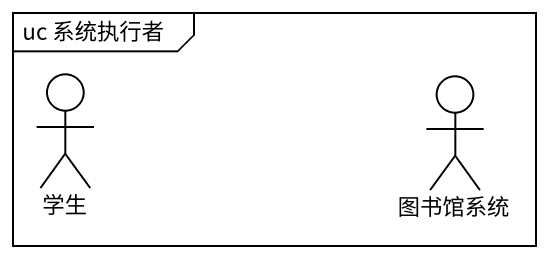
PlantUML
@startuml
mainframe uc 系统执行者
actor 学生
actor 图书馆系统
@enduml
